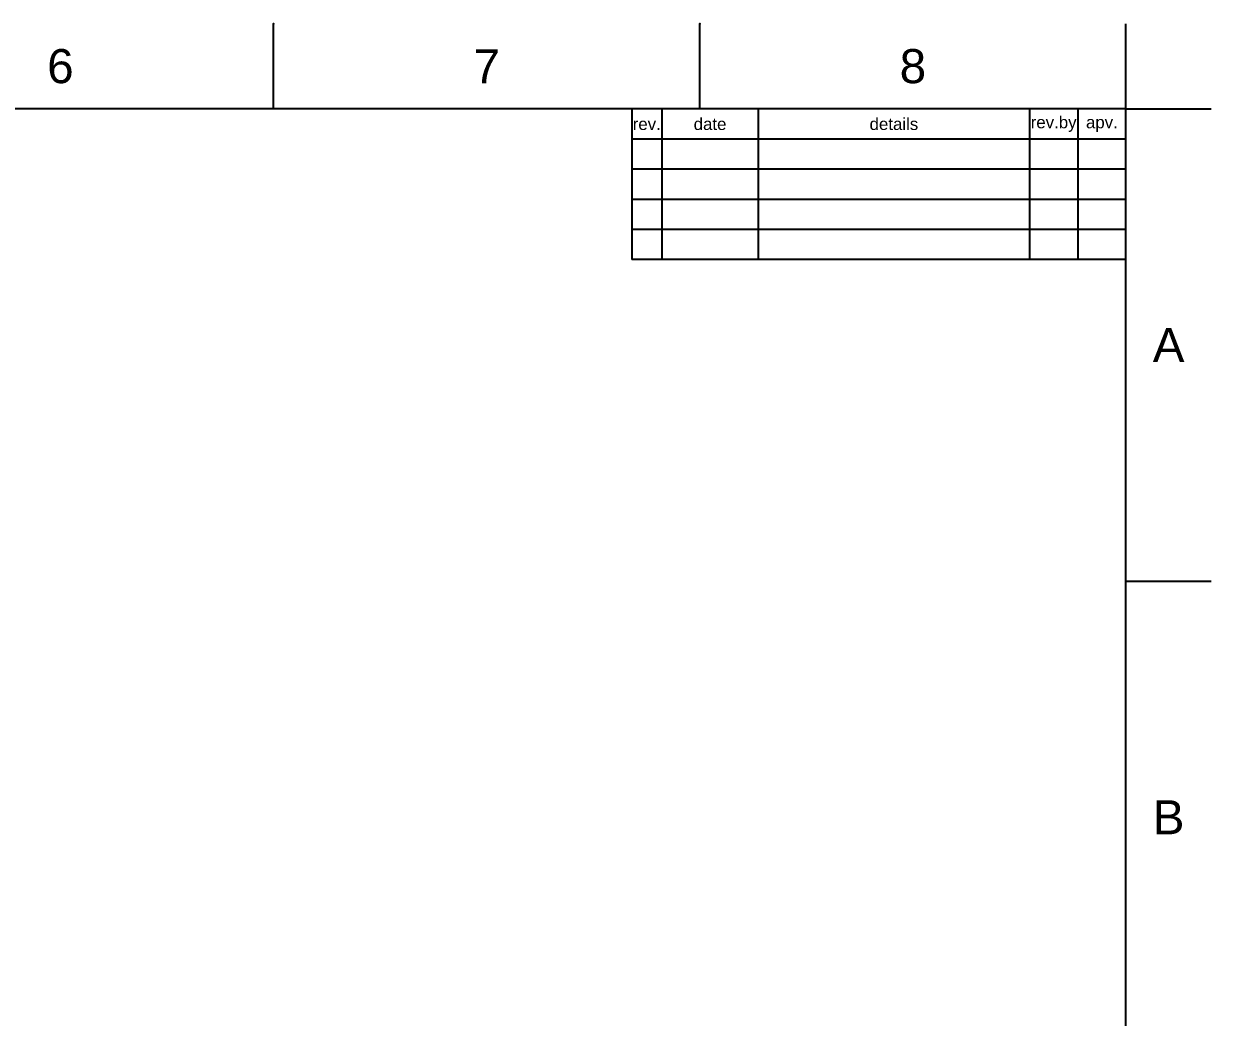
# Model space of a CAD drawing. Header units: millimetres. Extents: x 3440 to 4034, y 651 to 1071.
# Drawn here: x 3837.4 to 4034.4, y 906.6 to 1071.4 of the extents above; entities that cross this region are included whole.
import ezdxf

# ---------------------------------------------------------------- set-up
doc = ezdxf.new("R2010")
doc.units = ezdxf.units.MM
doc.header["$LTSCALE"] = 0.1
doc.layers.add('FORM', color=7, linetype='Continuous')
doc.layers.add('TEXT', color=2, linetype='Continuous')
doc.styles.get("Standard").update_dxf_attribs({"font": 'arial_0.ttf'})

msp = doc.modelspace()

# ---------------------------------------------------------------- linework, layer by layer
for p, q in [((3878.84, 1057.27), (3878.84, 1071.41)), ((3949.55, 1057.27), (3949.55, 1071.41)), ((4020.25, 1057.27), (4020.25, 1071.41)), ((4020.25, 1057.27), (3454.6, 1057.27)), ((4020.25, 665.55), (4020.25, 1057.27)), ((4020.25, 1057.27), (4034.39, 1057.27)), ((4020.25, 978.93), (4034.39, 978.93))]:
    msp.add_line(p, q)
for p in [(3878.84, 1071.41), (3949.55, 1071.41), (4020.25, 978.93)]:
    msp.add_point(p)
at = {"layer": 'FORM'}
for p, q in [((3938.25, 1057.27), (3938.25, 1032.27)), ((3943.25, 1057.27), (3943.25, 1032.27)), ((3959.25, 1057.27), (3959.25, 1032.27)), ((4004.25, 1057.27), (4004.25, 1032.27)), ((4012.25, 1057.27), (4012.25, 1032.27)), ((4020.25, 1052.27), (3938.25, 1052.27)), ((4020.25, 1047.27), (3938.25, 1047.27)), ((4020.25, 1042.27), (3938.25, 1042.27)), ((4020.25, 1037.27), (3938.25, 1037.27)), ((4020.25, 1032.27), (3938.25, 1032.27))]:
    msp.add_line(p, q, dxfattribs=at)

# ---------------------------------------------------------------- texts
at = {"char_height": 5.66, "attachment_point": 5}
for s, width, insert in [('6', 50, (3843.48, 1064.34)), ('7', 50, (3914.19, 1064.34)), ('8', 50, (3984.9, 1064.34)), ('A', 10, (4027.32, 1018.1)), ('B', 10, (4027.32, 939.76))]:
    msp.add_mtext_dynamic_manual_height_columns(s, width=width, gutter_width=12.5, heights=[0], dxfattribs=dict(at, insert=insert))
at = {"layer": 'TEXT', "char_height": 2, "attachment_point": 5}
for s, width, insert in [('date', 16, (3951.25, 1054.77)), ('details', 45, (3981.75, 1054.77)), ('rev.by', 8, (4008.25, 1054.77)), ('rev.', 5, (3940.75, 1054.77)), ('apv.', 8, (4016.25, 1054.77))]:
    msp.add_mtext_dynamic_manual_height_columns(s, width=width, gutter_width=12.5, heights=[0], dxfattribs=dict(at, insert=insert))

doc.saveas('drawing.dxf')
